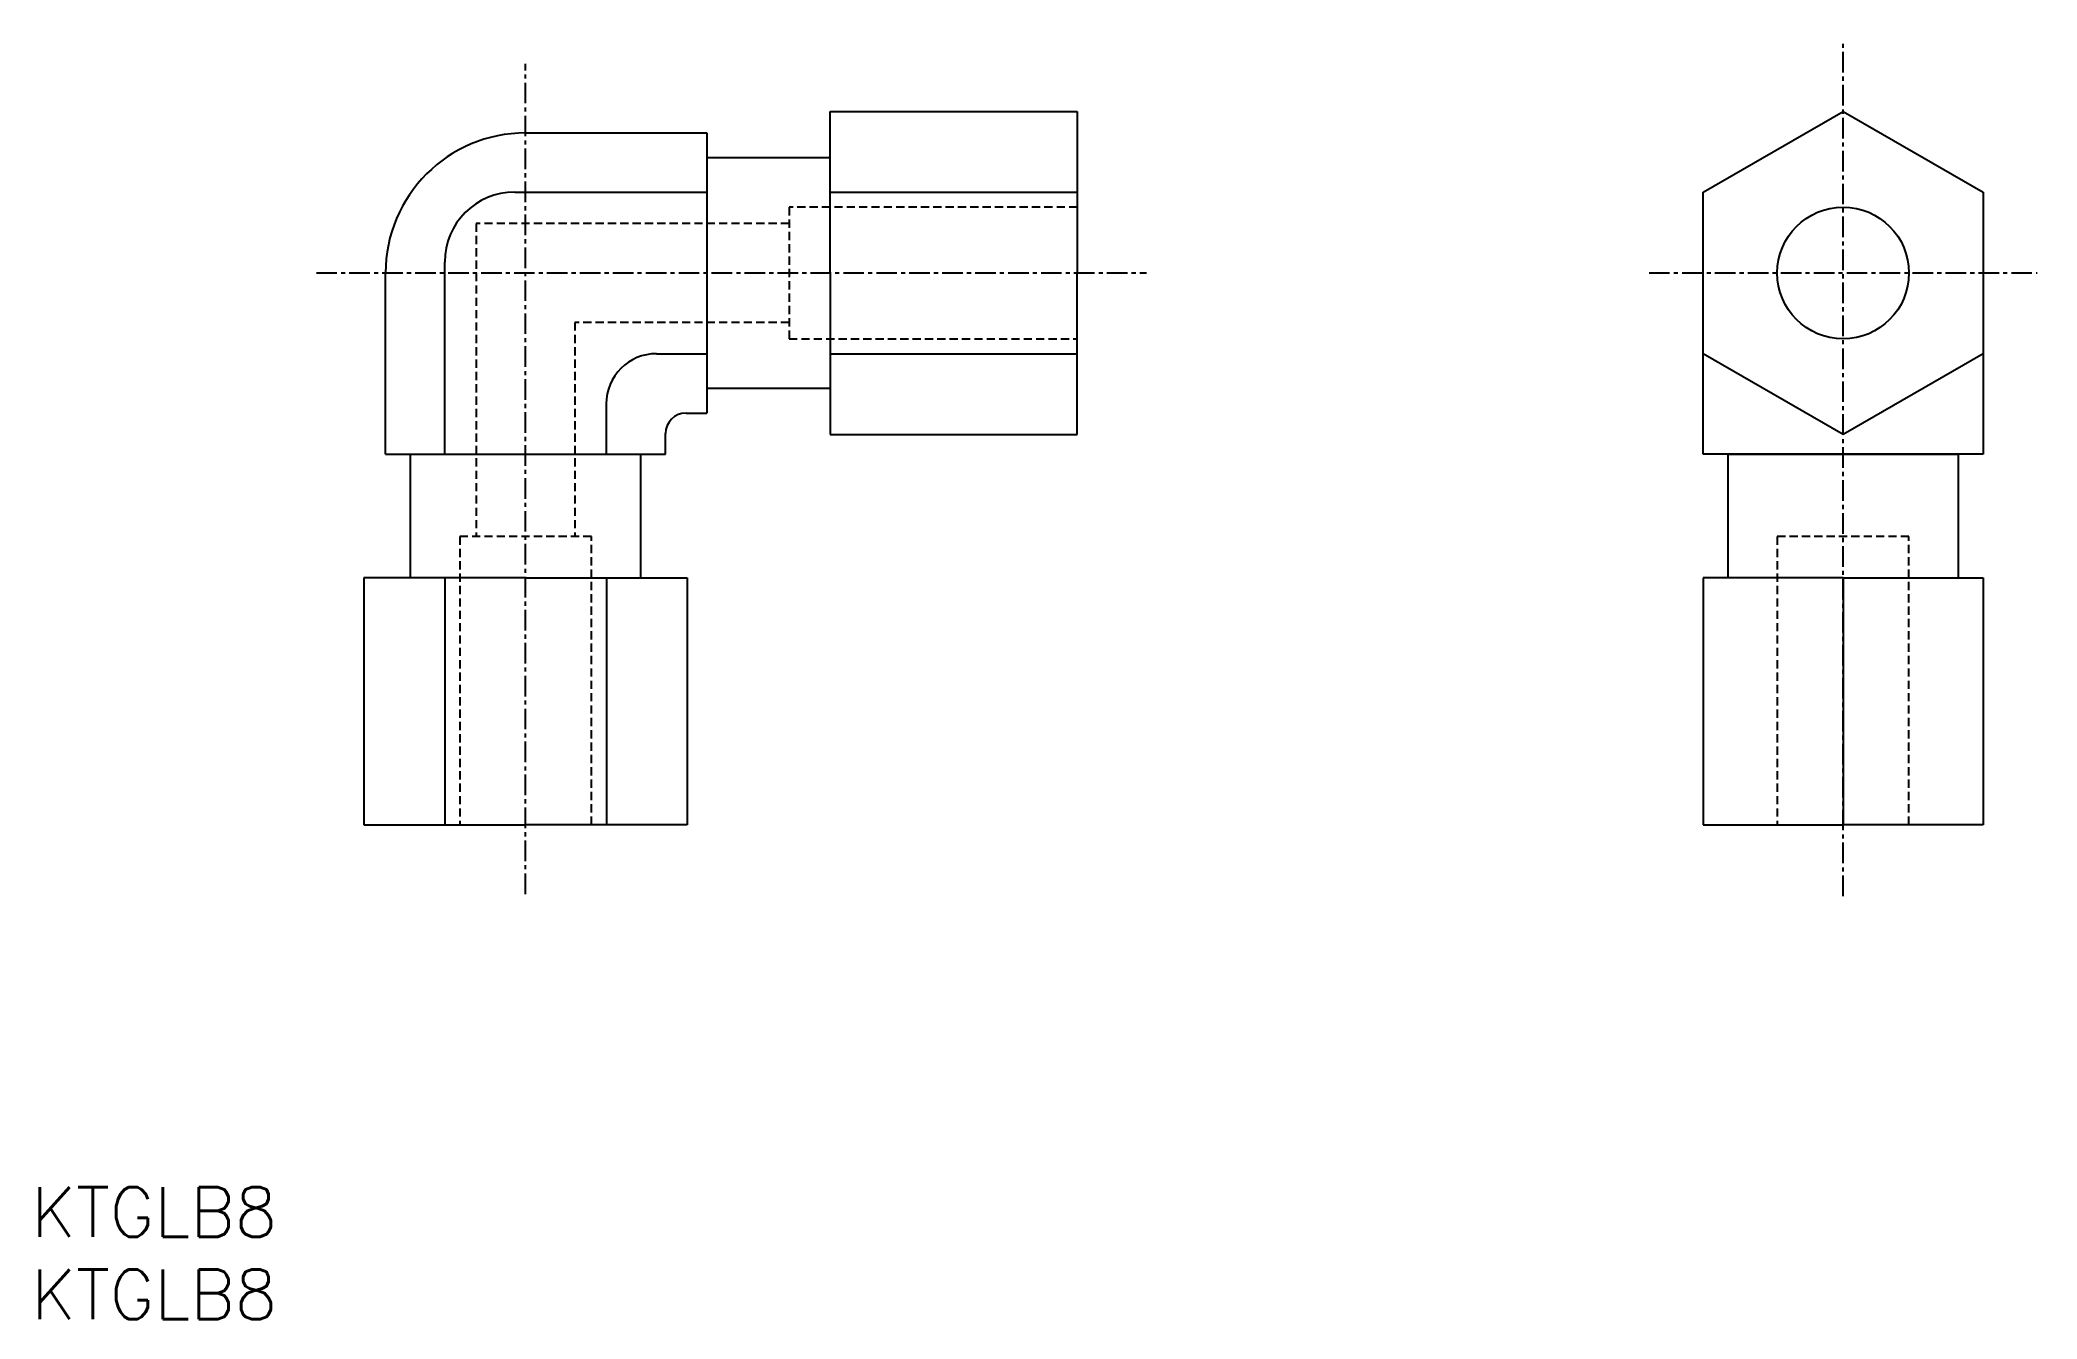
# Model space of a CAD drawing. Extents: x 1 to 122, y 0 to 78.
import ezdxf

# ---------------------------------------------------------------- set-up
doc = ezdxf.new("R2010")
doc.units = 0
doc.linetypes.add('CENTER', pattern=[2, 1.25, -0.25, 0.25, -0.25])
doc.linetypes.add('DASHED', pattern=[0.75, 0.5, -0.25])
doc.layers.get('0').update_dxf_attribs({"linetype": 'CONTINUOUS'})
doc.layers.add('CENTER', color=1, linetype='CENTER')
doc.styles.get("Standard").update_dxf_attribs({"font": 'txt.shx'})

# ---------------------------------------------------------------- blocks, each defined once
blk = doc.blocks.new('*U18')
at = {"color": 7, "linetype": 'CONTINUOUS'}
blk.add_text('KTGLB8', height=3, dxfattribs=at).set_placement((0, 0))
blk = doc.blocks.new('*U19')
at = {"color": 7, "linetype": 'CONTINUOUS'}
blk.add_text('KTGLB8', height=3, dxfattribs=at).set_placement((0, 5))

msp = doc.modelspace()

# ---------------------------------------------------------------- linework, layer by layer
at = {"color": 7, "linetype": 'CONTINUOUS'}
for p, q in [((48.5, 63.5), (48.5, 73.31)), ((48.5, 73.31), (63.5, 73.31)), ((63.5, 73.31), (63.5, 63.5)), ((101.5, 68.41), (110, 73.31)), ((110, 73.31), (118.5, 68.41)), ((30, 72), (41, 72)), ((41, 72), (41, 55)), ((41.01, 70.5), (41, 70.5)), ((48.5, 70.5), (41.01, 70.5)), ((41.01, 70.5), (41.01, 56.5)), ((29.34, 68.41), (41, 68.41)), ((48.5, 68.41), (63.5, 68.41)), ((101.5, 58.59), (101.5, 68.41)), ((118.5, 68.41), (118.5, 58.59)), ((21.5, 52.5), (21.5, 63.5)), ((25.09, 52.5), (25.09, 64.16)), ((48.5, 63.5), (48.5, 53.69)), ((63.5, 53.69), (63.5, 63.5)), ((37.95, 58.59), (41, 58.59)), ((48.5, 58.59), (63.5, 58.59)), ((101.5, 52.5), (101.5, 58.59)), ((110, 53.69), (101.5, 58.59)), ((118.5, 58.59), (110, 53.69)), ((118.5, 58.59), (118.5, 52.5)), ((41.01, 56.5), (41, 56.5)), ((41.01, 56.5), (48.5, 56.5)), ((34.91, 52.5), (34.91, 55.55)), ((39.75, 55), (41, 55)), ((38.5, 52.5), (38.5, 53.75)), ((48.5, 53.69), (63.5, 53.69)), ((21.5, 52.5), (38.5, 52.5)), ((23, 52.49), (23, 52.5)), ((37, 52.49), (23, 52.49)), ((23, 52.49), (23, 45)), ((37, 52.49), (37, 52.5)), ((37, 45), (37, 52.49)), ((118.5, 52.5), (101.5, 52.5)), ((103, 52.49), (103, 52.5)), ((103, 52.49), (103, 45)), ((117, 52.49), (103, 52.49)), ((117, 52.49), (117, 52.5)), ((117, 45), (117, 52.49)), ((30, 45), (20.19, 45)), ((20.19, 45), (20.19, 30)), ((25.09, 45), (25.09, 30)), ((30, 45), (39.81, 45)), ((34.91, 45), (34.91, 30)), ((39.81, 45), (39.81, 30)), ((101.5, 45), (101.5, 30)), ((110, 45), (101.5, 45)), ((110, 45), (110, 30)), ((110, 45), (118.5, 45)), ((118.5, 45), (118.5, 30)), ((20.19, 30), (30, 30)), ((39.81, 30), (30, 30)), ((101.5, 30), (110, 30)), ((118.5, 30), (110, 30))]:
    msp.add_line(p, q, dxfattribs=at)
at = {"color": 3, "linetype": 'DASHED'}
for p, q in [((63.5, 67.5), (46, 67.5)), ((46, 67.5), (46, 59.5)), ((27, 66.5), (27, 47.5)), ((46, 66.5), (27, 66.5)), ((46, 60.5), (33, 60.5)), ((33, 60.5), (33, 47.5)), ((46, 59.5), (63.5, 59.5)), ((34, 47.5), (26, 47.5)), ((26, 47.5), (26, 30)), ((34, 30), (34, 47.5)), ((106, 47.5), (106, 30)), ((114, 47.5), (106, 47.5)), ((114, 30), (114, 47.5))]:
    msp.add_line(p, q, dxfattribs=at)
at = {"color": 7, "linetype": 'CONTINUOUS'}
msp.add_circle((110, 63.5), 4, dxfattribs=at)
for centre, radius in [((30, 63.5), 8.5), ((29.34, 64.16), 4.25), ((37.95, 55.55), 3.05), ((39.75, 53.75), 1.25)]:
    msp.add_arc(centre, radius, 90, 180, dxfattribs=at)
at = {"layer": 'CENTER', "color": 1, "linetype": 'CENTER'}
for p, q in [((110, 25.67), (110, 77.65)), ((30, 25.8), (30, 76.2)), ((17.3, 63.5), (67.7, 63.5)), ((98.22, 63.5), (121.78, 63.5))]:
    msp.add_line(p, q, dxfattribs=at)

# ---------------------------------------------------------------- block references
at = {"color": 7, "linetype": 'CONTINUOUS'}
for name in ['*U19', '*U18']:
    msp.add_blockref(name, (0, 0), dxfattribs=at)

doc.saveas('drawing.dxf')
